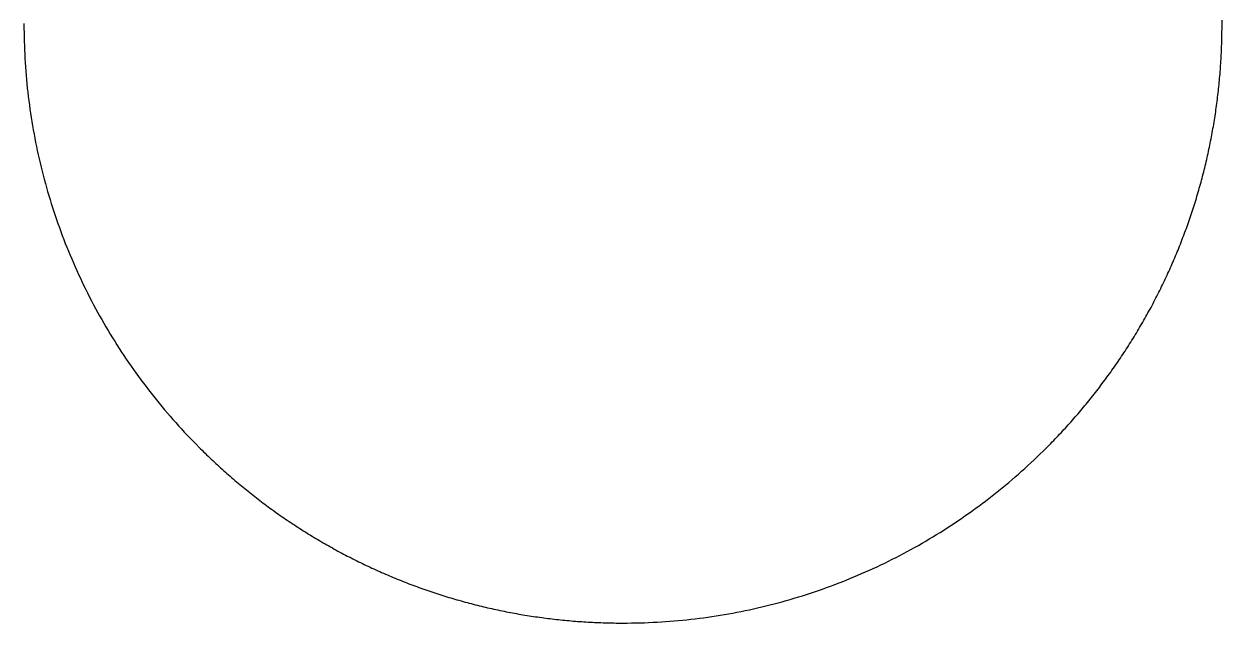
# Model space of a CAD drawing. Header units: millimetres. Extents: x -11 to 340, y -118 to 18.
# Drawn here: x 150.969 to 154.169, y -13.512 to -11.912 of the extents above; entities that cross this region are included whole.
import ezdxf

# ---------------------------------------------------------------- set-up
doc = ezdxf.new("R2010")
doc.units = ezdxf.units.MM
doc.header["$MEASUREMENT"] = 0
doc.layers.add('BLACK', color=7, linetype='CONTINUOUS')

msp = doc.modelspace()

# ---------------------------------------------------------------- linework, layer by layer
at = {"layer": 'BLACK', "linetype": 'Continuous'}
for p, q in [((154.169313, -11.9125), (154.169273, -11.901072)), ((150.969314, -11.910685), (150.969313, -11.9125)), ((150.969313, -11.9125), (150.969353, -11.923928)), ((150.969353, -11.923928), (150.969473, -11.935346)), ((150.969473, -11.935346), (150.969672, -11.946754)), ((154.169127, -11.937177), (154.169203, -11.931466)), ((154.169203, -11.931466), (154.169259, -11.925751)), ((154.169259, -11.925751), (154.169296, -11.920035)), ((154.169296, -11.920035), (154.169312, -11.914315)), ((154.169312, -11.914315), (154.169313, -11.9125)), ((150.969672, -11.946754), (150.969952, -11.958153)), ((150.969952, -11.958153), (150.970311, -11.969542)), ((154.168249, -11.971397), (154.168445, -11.965701)), ((154.168445, -11.965701), (154.168621, -11.96)), ((154.168621, -11.96), (154.168778, -11.954299)), ((154.168778, -11.954299), (154.168914, -11.948593)), ((154.168914, -11.948593), (154.16903, -11.942888)), ((154.16903, -11.942888), (154.169127, -11.937177)), ((150.970311, -11.969542), (150.970749, -11.980919)), ((150.970749, -11.980919), (150.971268, -11.992287)), ((150.971268, -11.992287), (150.971865, -12.003643)), ((154.166654, -12.005522), (154.16697, -11.999842)), ((154.16697, -11.999842), (154.167265, -11.994158)), ((154.167265, -11.994158), (154.167541, -11.988473)), ((154.167541, -11.988473), (154.167797, -11.982783)), ((154.167797, -11.982783), (154.168033, -11.977092)), ((154.168033, -11.977092), (154.168249, -11.971397)), ((150.971865, -12.003643), (150.972543, -12.014988)), ((150.972543, -12.014988), (150.973299, -12.026321)), ((150.973299, -12.026321), (150.974135, -12.037642)), ((154.164778, -12.033882), (154.165193, -12.028215)), ((154.165193, -12.028215), (154.165588, -12.022547)), ((154.165588, -12.022547), (154.165963, -12.016874)), ((154.165963, -12.016874), (154.166318, -12.011201)), ((154.166318, -12.011201), (154.166654, -12.005522)), ((150.974135, -12.037642), (150.97505, -12.048951)), ((150.97505, -12.048951), (150.976044, -12.060247)), ((150.976044, -12.060247), (150.977117, -12.071531)), ((154.161871, -12.067813), (154.162405, -12.062165)), ((154.162405, -12.062165), (154.162919, -12.056516)), ((154.162919, -12.056516), (154.163414, -12.050861)), ((154.163414, -12.050861), (154.163888, -12.045205)), ((154.163888, -12.045205), (154.164343, -12.039544)), ((154.164343, -12.039544), (154.164778, -12.033882)), ((150.977117, -12.071531), (150.978269, -12.082801)), ((150.978269, -12.082801), (150.979501, -12.094058)), ((150.979501, -12.094058), (150.980811, -12.105302)), ((154.158252, -12.101627), (154.158905, -12.095999)), ((154.158905, -12.095999), (154.159538, -12.090369)), ((154.159538, -12.090369), (154.160151, -12.084734)), ((154.160151, -12.084734), (154.160744, -12.079098)), ((154.160744, -12.079098), (154.161318, -12.073456)), ((154.161318, -12.073456), (154.161871, -12.067813)), ((150.980811, -12.105302), (150.9822, -12.116531)), ((150.9822, -12.116531), (150.983667, -12.127745)), ((150.983667, -12.127745), (150.985213, -12.138945)), ((154.154694, -12.129707), (154.155445, -12.1241)), ((154.155445, -12.1241), (154.156176, -12.118486)), ((154.156176, -12.118486), (154.156888, -12.11287)), ((154.156888, -12.11287), (154.15758, -12.107249)), ((154.15758, -12.107249), (154.158252, -12.101627)), ((150.985213, -12.138945), (150.986838, -12.15013)), ((150.986838, -12.15013), (150.988542, -12.161299)), ((154.149773, -12.163283), (154.150642, -12.157698)), ((154.150642, -12.157698), (154.151492, -12.152106)), ((154.151492, -12.152106), (154.152322, -12.146514)), ((154.152322, -12.146514), (154.153132, -12.140915)), ((154.153132, -12.140915), (154.153923, -12.135314)), ((154.153923, -12.135314), (154.154694, -12.129707)), ((150.988542, -12.161299), (150.990324, -12.172453)), ((150.990324, -12.172453), (150.992184, -12.18359)), ((150.992184, -12.18359), (150.994122, -12.194711)), ((154.144146, -12.196715), (154.145133, -12.191154)), ((154.145133, -12.191154), (154.1461, -12.185587)), ((154.1461, -12.185587), (154.147048, -12.180018)), ((154.147048, -12.180018), (154.147976, -12.174443)), ((154.147976, -12.174443), (154.148884, -12.168866)), ((154.148884, -12.168866), (154.149773, -12.163283)), ((150.994122, -12.194711), (150.996139, -12.205816)), ((150.996139, -12.205816), (150.998234, -12.216903)), ((150.998234, -12.216903), (151.000407, -12.227972)), ((154.138918, -12.22446), (154.140003, -12.218919)), ((154.140003, -12.218919), (154.141067, -12.213376)), ((154.141067, -12.213376), (154.142113, -12.207826)), ((154.142113, -12.207826), (154.143139, -12.202274)), ((154.143139, -12.202274), (154.144146, -12.196715)), ((151.000407, -12.227972), (151.002657, -12.239024)), ((151.002657, -12.239024), (151.004986, -12.250057)), ((151.004986, -12.250057), (151.007392, -12.261071)), ((154.132, -12.257606), (154.133202, -12.252092)), ((154.133202, -12.252092), (154.134384, -12.246576)), ((154.134384, -12.246576), (154.135547, -12.241053)), ((154.135547, -12.241053), (154.13669, -12.235527)), ((154.13669, -12.235527), (154.137814, -12.229995)), ((154.137814, -12.229995), (154.138918, -12.22446)), ((151.007392, -12.261071), (151.009876, -12.272067)), ((151.009876, -12.272067), (151.012438, -12.283043)), ((151.012438, -12.283043), (151.015077, -12.293999)), ((154.124382, -12.29058), (154.1257, -12.285096)), ((154.1257, -12.285096), (154.126999, -12.279608)), ((154.126999, -12.279608), (154.128279, -12.274114)), ((154.128279, -12.274114), (154.129538, -12.268617)), ((154.129538, -12.268617), (154.130779, -12.263112)), ((154.130779, -12.263112), (154.132, -12.257606)), ((151.015077, -12.293999), (151.017793, -12.304936)), ((151.017793, -12.304936), (151.020586, -12.315851)), ((151.020586, -12.315851), (151.023457, -12.326746)), ((154.116066, -12.323374), (154.117501, -12.31792)), ((154.117501, -12.31792), (154.118916, -12.312463)), ((154.118916, -12.312463), (154.120311, -12.306999)), ((154.120311, -12.306999), (154.121687, -12.301532)), ((154.121687, -12.301532), (154.123045, -12.296057)), ((154.123045, -12.296057), (154.124382, -12.29058)), ((151.023457, -12.326746), (151.026405, -12.337619)), ((151.026405, -12.337619), (151.02943, -12.348471)), ((151.02943, -12.348471), (151.032531, -12.3593)), ((154.107056, -12.355975), (154.108606, -12.350554)), ((154.108606, -12.350554), (154.110137, -12.34513)), ((154.110137, -12.34513), (154.111648, -12.339698)), ((154.111648, -12.339698), (154.11314, -12.334263)), ((154.11314, -12.334263), (154.114613, -12.32882)), ((154.114613, -12.32882), (154.116066, -12.323374)), ((151.032531, -12.3593), (151.035709, -12.370107)), ((151.035709, -12.370107), (151.038964, -12.38089)), ((151.038964, -12.38089), (151.042295, -12.391651)), ((154.097355, -12.388373), (154.09902, -12.382987)), ((154.09902, -12.382987), (154.100665, -12.377597)), ((154.100665, -12.377597), (154.102292, -12.372199)), ((154.102292, -12.372199), (154.103899, -12.366798)), ((154.103899, -12.366798), (154.105488, -12.361388)), ((154.105488, -12.361388), (154.107056, -12.355975)), ((151.042295, -12.391651), (151.045702, -12.402387)), ((151.045702, -12.402387), (151.049186, -12.413099)), ((151.049186, -12.413099), (151.052745, -12.423787)), ((154.086965, -12.420558), (154.088745, -12.415208)), ((154.088745, -12.415208), (154.090505, -12.409854)), ((154.090505, -12.409854), (154.092246, -12.404492)), ((154.092246, -12.404492), (154.093968, -12.399126)), ((154.093968, -12.399126), (154.095671, -12.393752)), ((154.095671, -12.393752), (154.097355, -12.388373)), ((151.052745, -12.423787), (151.056381, -12.434449)), ((151.056381, -12.434449), (151.060092, -12.445086)), ((151.060092, -12.445086), (151.063879, -12.455697)), ((154.075891, -12.452516), (154.077785, -12.447204)), ((154.077785, -12.447204), (154.079658, -12.441889)), ((154.079658, -12.441889), (154.081514, -12.436565)), ((154.081514, -12.436565), (154.08335, -12.431236)), ((154.08335, -12.431236), (154.085167, -12.425899)), ((154.085167, -12.425899), (154.086965, -12.420558)), ((151.063879, -12.455697), (151.067741, -12.466281)), ((151.067741, -12.466281), (151.071679, -12.476839)), ((151.071679, -12.476839), (151.075691, -12.487369)), ((154.064137, -12.484236), (154.066144, -12.478965)), ((154.066144, -12.478965), (154.068131, -12.47369)), ((154.068131, -12.47369), (154.0701, -12.468405)), ((154.0701, -12.468405), (154.072049, -12.463116)), ((154.072049, -12.463116), (154.07398, -12.457818)), ((154.07398, -12.457818), (154.075891, -12.452516)), ((151.075691, -12.487369), (151.079779, -12.497871)), ((151.079779, -12.497871), (151.083941, -12.508345)), ((151.083941, -12.508345), (151.088178, -12.51879)), ((154.051708, -12.515706), (154.053827, -12.510478)), ((154.053827, -12.510478), (154.055926, -12.505245)), ((154.055926, -12.505245), (154.058007, -12.500002)), ((154.058007, -12.500002), (154.060069, -12.494754)), ((154.060069, -12.494754), (154.062113, -12.489498)), ((154.062113, -12.489498), (154.064137, -12.484236)), ((151.088178, -12.51879), (151.09249, -12.529207)), ((151.09249, -12.529207), (151.096876, -12.539593)), ((151.096876, -12.539593), (151.101335, -12.54995)), ((154.038607, -12.546914), (154.040837, -12.541731)), ((154.040837, -12.541731), (154.043048, -12.536541)), ((154.043048, -12.536541), (154.045241, -12.531343)), ((154.045241, -12.531343), (154.047415, -12.526139)), ((154.047415, -12.526139), (154.049571, -12.520925)), ((154.049571, -12.520925), (154.051708, -12.515706)), ((151.101335, -12.54995), (151.105869, -12.560276)), ((151.105869, -12.560276), (151.110476, -12.570571)), ((151.110476, -12.570571), (151.115157, -12.580834)), ((154.02484, -12.577847), (154.027181, -12.57271)), ((154.027181, -12.57271), (154.029503, -12.567567)), ((154.029503, -12.567567), (154.031807, -12.562415)), ((154.031807, -12.562415), (154.034092, -12.557256)), ((154.034092, -12.557256), (154.036359, -12.552088)), ((154.036359, -12.552088), (154.038607, -12.546914)), ((151.115157, -12.580834), (151.119911, -12.591065)), ((151.119911, -12.591065), (151.124739, -12.601264)), ((151.124739, -12.601264), (151.129639, -12.61143)), ((154.010413, -12.608492), (154.012863, -12.603404)), ((154.012863, -12.603404), (154.015295, -12.59831)), ((154.015295, -12.59831), (154.017709, -12.593206)), ((154.017709, -12.593206), (154.020104, -12.588095)), ((154.020104, -12.588095), (154.022482, -12.582974)), ((154.022482, -12.582974), (154.02484, -12.577847)), ((151.129639, -12.61143), (151.134612, -12.621563)), ((151.134612, -12.621563), (151.139657, -12.631662)), ((151.139657, -12.631662), (151.144774, -12.641726)), ((153.992754, -12.643863), (153.99533, -12.638836)), ((153.99533, -12.638836), (153.99789, -12.6338)), ((153.99789, -12.6338), (154.00043, -12.628756)), ((154.00043, -12.628756), (154.002953, -12.623702)), ((154.002953, -12.623702), (154.005458, -12.618641)), ((154.005458, -12.618641), (154.007945, -12.61357)), ((154.007945, -12.61357), (154.010413, -12.608492)), ((151.144774, -12.641726), (151.149963, -12.651755)), ((151.149963, -12.651755), (151.155225, -12.661749)), ((151.155225, -12.661749), (151.160557, -12.671707)), ((151.160557, -12.671707), (151.165961, -12.681629)), ((153.976916, -12.673839), (153.9796, -12.668866)), ((153.9796, -12.668866), (153.982267, -12.663883)), ((153.982267, -12.663883), (153.984915, -12.658892)), ((153.984915, -12.658892), (153.987546, -12.653891)), ((153.987546, -12.653891), (153.990159, -12.648882)), ((153.990159, -12.648882), (153.992754, -12.643863)), ((151.165961, -12.681629), (151.171436, -12.691514)), ((151.171436, -12.691514), (151.176981, -12.701362)), ((151.176981, -12.701362), (151.182597, -12.711172)), ((153.957628, -12.708395), (153.960437, -12.703486)), ((153.960437, -12.703486), (153.963227, -12.698569)), ((153.963227, -12.698569), (153.966001, -12.693641)), ((153.966001, -12.693641), (153.968756, -12.688706)), ((153.968756, -12.688706), (153.971494, -12.683759)), ((153.971494, -12.683759), (153.974213, -12.678804)), ((153.974213, -12.678804), (153.976916, -12.673839)), ((151.182597, -12.711172), (151.188283, -12.720943)), ((151.188283, -12.720943), (151.194039, -12.730676)), ((151.194039, -12.730676), (151.199865, -12.740369)), ((153.940411, -12.737641), (153.943324, -12.73279)), ((153.943324, -12.73279), (153.94622, -12.727931)), ((153.94622, -12.727931), (153.949098, -12.723061)), ((153.949098, -12.723061), (153.951959, -12.718183)), ((153.951959, -12.718183), (153.954803, -12.713293)), ((153.954803, -12.713293), (153.957628, -12.708395)), ((151.199865, -12.740369), (151.20576, -12.750022)), ((151.20576, -12.750022), (151.211724, -12.759635)), ((151.211724, -12.759635), (151.217757, -12.769208)), ((153.919535, -12.771305), (153.922568, -12.766527)), ((153.922568, -12.766527), (153.925585, -12.761738)), ((153.925585, -12.761738), (153.928585, -12.756939)), ((153.928585, -12.756939), (153.931567, -12.752129)), ((153.931567, -12.752129), (153.934532, -12.74731)), ((153.934532, -12.74731), (153.93748, -12.74248)), ((153.93748, -12.74248), (153.940411, -12.737641)), ((151.217757, -12.769208), (151.223858, -12.778738)), ((151.223858, -12.778738), (151.230027, -12.788227)), ((151.230027, -12.788227), (151.236265, -12.797674)), ((151.236265, -12.797674), (151.24257, -12.807078)), ((153.897821, -12.804461), (153.900974, -12.799756)), ((153.900974, -12.799756), (153.904109, -12.795042)), ((153.904109, -12.795042), (153.907228, -12.790315)), ((153.907228, -12.790315), (153.91033, -12.785579)), ((153.91033, -12.785579), (153.913416, -12.780831)), ((153.913416, -12.780831), (153.916483, -12.776074)), ((153.916483, -12.776074), (153.919535, -12.771305)), ((151.24257, -12.807078), (151.248942, -12.816438)), ((151.248942, -12.816438), (151.255381, -12.825755)), ((151.255381, -12.825755), (151.261886, -12.835027)), ((153.878552, -12.832458), (153.881806, -12.827819)), ((153.881806, -12.827819), (153.885042, -12.82317)), ((153.885042, -12.82317), (153.888262, -12.818509)), ((153.888262, -12.818509), (153.891465, -12.813838)), ((153.891465, -12.813838), (153.894651, -12.809154)), ((153.894651, -12.809154), (153.897821, -12.804461)), ((151.261886, -12.835027), (151.268458, -12.844254)), ((151.268458, -12.844254), (151.275095, -12.853436)), ((151.275095, -12.853436), (151.281798, -12.862572)), ((151.281798, -12.862572), (151.288567, -12.871662)), ((153.85532, -12.864609), (153.858688, -12.860051)), ((153.858688, -12.860051), (153.86204, -12.85548)), ((153.86204, -12.85548), (153.865375, -12.850899)), ((153.865375, -12.850899), (153.868694, -12.846305)), ((153.868694, -12.846305), (153.871997, -12.841701)), ((153.871997, -12.841701), (153.875283, -12.837085)), ((153.875283, -12.837085), (153.878552, -12.832458)), ((151.288567, -12.871662), (151.2954, -12.880705)), ((151.2954, -12.880705), (151.302297, -12.8897)), ((151.302297, -12.8897), (151.309259, -12.898648)), ((153.83129, -12.896189), (153.834772, -12.891713)), ((153.834772, -12.891713), (153.838236, -12.887226)), ((153.838236, -12.887226), (153.841686, -12.882726)), ((153.841686, -12.882726), (153.845118, -12.878215)), ((153.845118, -12.878215), (153.848535, -12.873691)), ((153.848535, -12.873691), (153.851935, -12.869156)), ((153.851935, -12.869156), (153.85532, -12.864609)), ((151.309259, -12.898648), (151.316284, -12.907547)), ((151.316284, -12.907547), (151.323373, -12.916397)), ((151.323373, -12.916397), (151.330525, -12.925198)), ((151.330525, -12.925198), (151.337739, -12.933949)), ((153.802873, -12.931553), (153.806481, -12.927176)), ((153.806481, -12.927176), (153.810072, -12.922786)), ((153.810072, -12.922786), (153.813648, -12.918384)), ((153.813648, -12.918384), (153.817208, -12.91397)), ((153.817208, -12.91397), (153.820752, -12.909543)), ((153.820752, -12.909543), (153.824281, -12.905104)), ((153.824281, -12.905104), (153.827794, -12.900652)), ((153.827794, -12.900652), (153.83129, -12.896189)), ((151.337739, -12.933949), (151.345015, -12.94265)), ((151.345015, -12.94265), (151.352353, -12.9513)), ((151.352353, -12.9513), (151.359753, -12.959899)), ((151.359753, -12.959899), (151.367213, -12.968446)), ((153.777191, -12.961837), (153.780906, -12.957549)), ((153.780906, -12.957549), (153.784606, -12.953248)), ((153.784606, -12.953248), (153.78829, -12.948935)), ((153.78829, -12.948935), (153.791959, -12.944608)), ((153.791959, -12.944608), (153.795613, -12.940269)), ((153.795613, -12.940269), (153.799251, -12.935917)), ((153.799251, -12.935917), (153.802873, -12.931553)), ((151.367213, -12.968446), (151.374734, -12.97694)), ((151.374734, -12.97694), (151.382315, -12.985382)), ((151.382315, -12.985382), (151.389956, -12.993771)), ((153.74693, -12.995665), (153.750765, -12.991484)), ((153.750765, -12.991484), (153.754585, -12.987288)), ((153.754585, -12.987288), (153.75839, -12.983079)), ((153.75839, -12.983079), (153.76218, -12.978857)), ((153.76218, -12.978857), (153.765956, -12.974622)), ((153.765956, -12.974622), (153.769716, -12.970373)), ((153.769716, -12.970373), (153.773461, -12.966112)), ((153.773461, -12.966112), (153.777191, -12.961837)), ((151.389956, -12.993771), (151.397656, -13.002106)), ((151.397656, -13.002106), (151.405416, -13.010387)), ((151.405416, -13.010387), (151.413233, -13.018613)), ((151.413233, -13.018613), (151.421109, -13.026785)), ((153.719674, -13.024559), (153.723611, -13.020472)), ((153.723611, -13.020472), (153.727534, -13.016372)), ((153.727534, -13.016372), (153.731442, -13.012258)), ((153.731442, -13.012258), (153.735336, -13.00813)), ((153.735336, -13.00813), (153.739215, -13.003989)), ((153.739215, -13.003989), (153.74308, -12.999834)), ((153.74308, -12.999834), (153.74693, -12.995665)), ((151.421109, -13.026785), (151.429042, -13.0349)), ((151.429042, -13.0349), (151.437032, -13.04296)), ((151.437032, -13.04296), (151.441048, -13.046968)), ((151.441048, -13.046968), (151.445079, -13.050963)), ((151.445079, -13.050963), (151.449123, -13.054943)), ((151.449123, -13.054943), (151.453182, -13.058909)), ((153.683598, -13.060705), (153.691713, -13.052772)), ((153.691713, -13.052772), (153.699773, -13.044781)), ((153.699773, -13.044781), (153.703782, -13.040765)), ((153.703782, -13.040765), (153.707776, -13.036734)), ((153.707776, -13.036734), (153.711756, -13.03269)), ((153.711756, -13.03269), (153.715722, -13.028631)), ((153.715722, -13.028631), (153.719674, -13.024559)), ((151.453182, -13.058909), (151.457254, -13.062861)), ((151.457254, -13.062861), (151.461341, -13.066798)), ((151.461341, -13.066798), (151.465441, -13.070721)), ((151.465441, -13.070721), (151.469555, -13.074629)), ((151.469555, -13.074629), (151.473683, -13.078523)), ((151.473683, -13.078523), (151.477824, -13.082402)), ((151.477824, -13.082402), (151.481979, -13.086267)), ((151.481979, -13.086267), (151.486148, -13.090116)), ((153.650584, -13.091857), (153.658919, -13.084157)), ((153.658919, -13.084157), (153.6672, -13.076398)), ((153.6672, -13.076398), (153.675427, -13.06858)), ((153.675427, -13.06858), (153.683598, -13.060705)), ((151.486148, -13.090116), (151.49033, -13.093951)), ((151.49033, -13.093951), (151.494525, -13.097772)), ((151.494525, -13.097772), (151.498734, -13.101577)), ((151.498734, -13.101577), (151.502956, -13.105367)), ((151.502956, -13.105367), (151.507191, -13.109142)), ((151.507191, -13.109142), (151.51144, -13.112903)), ((151.51144, -13.112903), (151.515701, -13.116648)), ((151.515701, -13.116648), (151.519976, -13.120378)), ((153.616712, -13.12206), (153.625259, -13.1146)), ((153.625259, -13.1146), (153.633754, -13.107079)), ((153.633754, -13.107079), (153.642196, -13.099498)), ((153.642196, -13.099498), (153.650584, -13.091857)), ((151.519976, -13.120378), (151.524264, -13.124093)), ((151.524264, -13.124093), (151.528565, -13.127793)), ((151.528565, -13.127793), (151.532878, -13.131477)), ((151.532878, -13.131477), (151.537205, -13.135146)), ((151.537205, -13.135146), (151.541544, -13.138799)), ((151.541544, -13.138799), (151.545896, -13.142438)), ((151.545896, -13.142438), (151.55026, -13.14606)), ((151.55026, -13.14606), (151.554638, -13.149667)), ((151.554638, -13.149667), (151.559027, -13.153259)), ((153.57321, -13.15844), (153.582011, -13.151289)), ((153.582011, -13.151289), (153.590763, -13.144074)), ((153.590763, -13.144074), (153.599463, -13.136798)), ((153.599463, -13.136798), (153.608113, -13.12946)), ((153.608113, -13.12946), (153.616712, -13.12206)), ((151.559027, -13.153259), (151.563429, -13.156835)), ((151.563429, -13.156835), (151.567844, -13.160395)), ((151.567844, -13.160395), (151.572271, -13.163939)), ((151.572271, -13.163939), (151.57671, -13.167468)), ((151.57671, -13.167468), (151.581161, -13.170981)), ((151.581161, -13.170981), (151.585624, -13.174477)), ((151.585624, -13.174477), (151.5901, -13.177959)), ((151.5901, -13.177959), (151.594588, -13.181423)), ((151.594588, -13.181423), (151.599088, -13.184872)), ((153.537518, -13.186413), (153.546513, -13.179516)), ((153.546513, -13.179516), (153.555461, -13.172554)), ((153.555461, -13.172554), (153.56436, -13.165529)), ((153.56436, -13.165529), (153.57321, -13.15844)), ((151.599088, -13.184872), (151.603599, -13.188305)), ((151.603599, -13.188305), (151.608122, -13.191722)), ((151.608122, -13.191722), (151.612657, -13.195122)), ((151.612657, -13.195122), (151.617204, -13.198507)), ((151.617204, -13.198507), (151.621763, -13.201875)), ((151.621763, -13.201875), (151.626333, -13.205227)), ((151.626333, -13.205227), (151.630914, -13.208562)), ((151.630914, -13.208562), (151.635508, -13.211881)), ((151.635508, -13.211881), (151.640112, -13.215184)), ((151.640112, -13.215184), (151.644729, -13.21847)), ((153.49184, -13.219927), (153.501067, -13.213355)), ((153.501067, -13.213355), (153.510249, -13.206718)), ((153.510249, -13.206718), (153.519385, -13.200015)), ((153.519385, -13.200015), (153.528475, -13.193246)), ((153.528475, -13.193246), (153.537518, -13.186413)), ((151.644729, -13.21847), (151.649355, -13.221739)), ((151.649355, -13.221739), (151.653994, -13.224993)), ((151.653994, -13.224993), (151.658643, -13.228229)), ((151.658643, -13.228229), (151.663304, -13.231449)), ((151.663304, -13.231449), (151.667976, -13.234652)), ((151.667976, -13.234652), (151.672659, -13.237838)), ((151.672659, -13.237838), (151.677352, -13.241007)), ((151.677352, -13.241007), (151.682057, -13.244161)), ((151.682057, -13.244161), (151.686772, -13.247296)), ((151.686772, -13.247296), (151.691498, -13.250415)), ((153.445041, -13.251786), (153.454487, -13.245548)), ((153.454487, -13.245548), (153.463891, -13.239243)), ((153.463891, -13.239243), (153.473251, -13.232871)), ((153.473251, -13.232871), (153.482568, -13.226432)), ((153.482568, -13.226432), (153.49184, -13.219927)), ((151.691498, -13.250415), (151.696234, -13.253517)), ((151.696234, -13.253517), (151.700982, -13.256603)), ((151.700982, -13.256603), (151.705739, -13.25967)), ((151.705739, -13.25967), (151.710508, -13.262722)), ((151.710508, -13.262722), (151.715286, -13.265755)), ((151.715286, -13.265755), (151.720076, -13.268772)), ((151.720076, -13.268772), (151.724874, -13.271772)), ((151.724874, -13.271772), (151.729684, -13.274754)), ((151.729684, -13.274754), (151.734503, -13.277719)), ((151.734503, -13.277719), (151.739334, -13.280667)), ((153.397182, -13.281948), (153.406836, -13.276053)), ((153.406836, -13.276053), (153.416449, -13.270089)), ((153.416449, -13.270089), (153.426021, -13.264056)), ((153.426021, -13.264056), (153.435552, -13.257955)), ((153.435552, -13.257955), (153.445041, -13.251786)), ((151.739334, -13.280667), (151.744173, -13.283598)), ((151.744173, -13.283598), (151.749023, -13.286511)), ((151.749023, -13.286511), (151.753882, -13.289406)), ((151.753882, -13.289406), (151.758752, -13.292285)), ((151.758752, -13.292285), (151.763631, -13.295146)), ((151.763631, -13.295146), (151.76852, -13.29799)), ((151.76852, -13.29799), (151.773418, -13.300815)), ((151.773418, -13.300815), (151.778327, -13.303624)), ((151.778327, -13.303624), (151.783244, -13.306414)), ((151.783244, -13.306414), (151.788172, -13.309187)), ((151.788172, -13.309187), (151.793108, -13.311942)), ((151.793108, -13.311942), (151.798054, -13.314681)), ((153.338443, -13.315852), (153.348328, -13.310377)), ((153.348328, -13.310377), (153.358175, -13.304832)), ((153.358175, -13.304832), (153.367985, -13.299216)), ((153.367985, -13.299216), (153.377756, -13.29353)), ((153.377756, -13.29353), (153.387489, -13.287774)), ((153.387489, -13.287774), (153.397182, -13.281948)), ((151.798054, -13.314681), (151.803009, -13.3174)), ((151.803009, -13.3174), (151.807974, -13.320103)), ((151.807974, -13.320103), (151.812947, -13.322787)), ((151.812947, -13.322787), (151.81793, -13.325454)), ((151.81793, -13.325454), (151.822921, -13.328102)), ((151.822921, -13.328102), (151.827923, -13.330733)), ((151.827923, -13.330733), (151.832931, -13.333346)), ((151.832931, -13.333346), (151.837951, -13.335941)), ((151.837951, -13.335941), (151.842977, -13.338517)), ((151.842977, -13.338517), (151.848014, -13.341077)), ((151.848014, -13.341077), (151.853058, -13.343617)), ((151.853058, -13.343617), (151.858112, -13.34614)), ((153.278376, -13.347201), (153.288475, -13.342156)), ((153.288475, -13.342156), (153.298539, -13.337039)), ((153.298539, -13.337039), (153.308569, -13.33185)), ((153.308569, -13.33185), (153.318563, -13.326589)), ((153.318563, -13.326589), (153.328521, -13.321256)), ((153.328521, -13.321256), (153.338443, -13.315852)), ((151.858112, -13.34614), (151.863172, -13.348645)), ((151.863172, -13.348645), (151.868243, -13.351132)), ((151.868243, -13.351132), (151.873321, -13.3536)), ((151.873321, -13.3536), (151.878409, -13.35605)), ((151.878409, -13.35605), (151.883503, -13.358482)), ((151.883503, -13.358482), (151.888608, -13.360896)), ((151.888608, -13.360896), (151.893719, -13.363291)), ((151.893719, -13.363291), (151.898839, -13.365669)), ((151.898839, -13.365669), (151.903966, -13.368027)), ((151.903966, -13.368027), (151.909103, -13.370368)), ((151.909103, -13.370368), (151.914246, -13.37269)), ((151.914246, -13.37269), (151.919398, -13.374994)), ((151.919398, -13.374994), (151.924557, -13.377279)), ((153.206763, -13.380478), (153.217089, -13.375944)), ((153.217089, -13.375944), (153.227384, -13.371337)), ((153.227384, -13.371337), (153.237647, -13.366656)), ((153.237647, -13.366656), (153.247879, -13.361902)), ((153.247879, -13.361902), (153.258078, -13.357074)), ((153.258078, -13.357074), (153.268244, -13.352174)), ((153.268244, -13.352174), (153.278376, -13.347201)), ((151.924557, -13.377279), (151.929725, -13.379546)), ((151.929725, -13.379546), (151.934899, -13.381794)), ((151.934899, -13.381794), (151.940083, -13.384024)), ((151.940083, -13.384024), (151.945272, -13.386235)), ((151.945272, -13.386235), (151.95047, -13.388428)), ((151.95047, -13.388428), (151.955675, -13.390602)), ((151.955675, -13.390602), (151.960888, -13.392758)), ((151.960888, -13.392758), (151.966107, -13.394895)), ((151.966107, -13.394895), (151.971335, -13.397014)), ((151.971335, -13.397014), (151.976569, -13.399113)), ((151.976569, -13.399113), (151.981811, -13.401194)), ((151.981811, -13.401194), (151.987059, -13.403256)), ((151.987059, -13.403256), (151.992316, -13.4053)), ((151.992316, -13.4053), (151.997577, -13.407324)), ((151.997577, -13.407324), (152.002848, -13.409331)), ((153.133652, -13.410134), (153.144182, -13.406122)), ((153.144182, -13.406122), (153.154684, -13.402034)), ((153.154684, -13.402034), (153.165158, -13.397872)), ((153.165158, -13.397872), (153.175604, -13.393635)), ((153.175604, -13.393635), (153.18602, -13.389323)), ((153.18602, -13.389323), (153.196406, -13.384937)), ((153.196406, -13.384937), (153.206763, -13.380478)), ((152.002848, -13.409331), (152.008124, -13.411318)), ((152.008124, -13.411318), (152.013408, -13.413287)), ((152.013408, -13.413287), (152.018697, -13.415236)), ((152.018697, -13.415236), (152.023995, -13.417167)), ((152.023995, -13.417167), (152.029298, -13.419078)), ((152.029298, -13.419078), (152.034609, -13.420972)), ((152.034609, -13.420972), (152.039925, -13.422845)), ((152.039925, -13.422845), (152.045249, -13.424701)), ((152.045249, -13.424701), (152.050577, -13.426537)), ((152.050577, -13.426537), (152.055915, -13.428354)), ((152.055915, -13.428354), (152.061256, -13.430152)), ((152.061256, -13.430152), (152.066606, -13.431932)), ((152.066606, -13.431932), (152.071959, -13.433692)), ((152.071959, -13.433692), (152.077321, -13.435433)), ((152.077321, -13.435433), (152.082688, -13.437155)), ((152.082688, -13.437155), (152.088062, -13.438858)), ((152.088062, -13.438858), (152.09344, -13.440542)), ((153.037704, -13.442849), (153.048464, -13.439518)), ((153.048464, -13.439518), (153.0592, -13.436111)), ((153.0592, -13.436111), (153.069913, -13.432627)), ((153.069913, -13.432627), (153.0806, -13.429068)), ((153.0806, -13.429068), (153.091262, -13.425432)), ((153.091262, -13.425432), (153.101899, -13.421721)), ((153.101899, -13.421721), (153.11251, -13.417934)), ((153.11251, -13.417934), (153.123094, -13.414072)), ((153.123094, -13.414072), (153.133652, -13.410134)), ((152.09344, -13.440542), (152.098826, -13.442207)), ((152.098826, -13.442207), (152.104216, -13.443852)), ((152.104216, -13.443852), (152.109614, -13.445479)), ((152.109614, -13.445479), (152.115016, -13.447086)), ((152.115016, -13.447086), (152.120425, -13.448675)), ((152.120425, -13.448675), (152.125838, -13.450243)), ((152.125838, -13.450243), (152.131259, -13.451793)), ((152.131259, -13.451793), (152.136684, -13.453324)), ((152.136684, -13.453324), (152.142116, -13.454835)), ((152.142116, -13.454835), (152.147551, -13.456327)), ((152.147551, -13.456327), (152.152994, -13.4578)), ((152.152994, -13.4578), (152.15844, -13.459253)), ((152.15844, -13.459253), (152.163893, -13.460688)), ((152.163893, -13.460688), (152.16935, -13.462103)), ((152.16935, -13.462103), (152.174814, -13.463498)), ((152.174814, -13.463498), (152.180281, -13.464874)), ((152.180281, -13.464874), (152.185756, -13.466232)), ((152.185756, -13.466232), (152.191233, -13.467569)), ((152.191233, -13.467569), (152.196718, -13.468887)), ((152.196718, -13.468887), (152.202205, -13.470186)), ((152.202205, -13.470186), (152.2077, -13.471466)), ((152.2077, -13.471466), (152.213197, -13.472725)), ((152.917885, -13.474421), (152.92888, -13.471937)), ((152.92888, -13.471937), (152.939856, -13.469375)), ((152.939856, -13.469375), (152.950813, -13.466736)), ((152.950813, -13.466736), (152.961749, -13.46402)), ((152.961749, -13.46402), (152.972664, -13.461227)), ((152.972664, -13.461227), (152.983559, -13.458356)), ((152.983559, -13.458356), (152.994432, -13.455408)), ((152.994432, -13.455408), (153.005284, -13.452383)), ((153.005284, -13.452383), (153.016113, -13.449282)), ((153.016113, -13.449282), (153.02692, -13.446104)), ((153.02692, -13.446104), (153.037704, -13.442849)), ((152.213197, -13.472725), (152.218701, -13.473966)), ((152.218701, -13.473966), (152.224208, -13.475187)), ((152.224208, -13.475187), (152.229721, -13.476389)), ((152.229721, -13.476389), (152.235238, -13.477571)), ((152.235238, -13.477571), (152.240761, -13.478734)), ((152.240761, -13.478734), (152.246286, -13.479877)), ((152.246286, -13.479877), (152.251819, -13.481001)), ((152.251819, -13.481001), (152.257353, -13.482105)), ((152.257353, -13.482105), (152.262894, -13.48319)), ((152.262894, -13.48319), (152.268438, -13.484255)), ((152.268438, -13.484255), (152.273988, -13.4853)), ((152.273988, -13.4853), (152.27954, -13.486326)), ((152.27954, -13.486326), (152.285098, -13.487333)), ((152.285098, -13.487333), (152.290659, -13.48832)), ((152.290659, -13.48832), (152.296226, -13.489287)), ((152.296226, -13.489287), (152.301795, -13.490235)), ((152.301795, -13.490235), (152.30737, -13.491163)), ((152.30737, -13.491163), (152.312947, -13.492071)), ((152.312947, -13.492071), (152.318531, -13.49296)), ((152.318531, -13.49296), (152.324116, -13.493829)), ((152.324116, -13.493829), (152.329707, -13.494679)), ((152.329707, -13.494679), (152.3353, -13.495509)), ((152.3353, -13.495509), (152.340899, -13.496319)), ((152.340899, -13.496319), (152.346499, -13.49711)), ((152.346499, -13.49711), (152.352106, -13.497881)), ((152.352106, -13.497881), (152.357714, -13.498632)), ((152.357714, -13.498632), (152.363328, -13.499363)), ((152.363328, -13.499363), (152.368943, -13.500075)), ((152.368943, -13.500075), (152.374564, -13.500767)), ((152.374564, -13.500767), (152.380186, -13.501439)), ((152.380186, -13.501439), (152.385815, -13.502092)), ((152.385815, -13.502092), (152.391444, -13.502725)), ((152.391444, -13.502725), (152.397079, -13.503338)), ((152.397079, -13.503338), (152.402715, -13.503931)), ((152.402715, -13.503931), (152.408357, -13.504505)), ((152.728344, -13.504696), (152.739614, -13.503544)), ((152.739614, -13.503544), (152.750871, -13.502312)), ((152.750871, -13.502312), (152.762115, -13.501002)), ((152.762115, -13.501002), (152.773344, -13.499613)), ((152.773344, -13.499613), (152.784558, -13.498146)), ((152.784558, -13.498146), (152.795758, -13.4966)), ((152.795758, -13.4966), (152.806943, -13.494975)), ((152.806943, -13.494975), (152.818113, -13.493271)), ((152.818113, -13.493271), (152.829266, -13.491489)), ((152.829266, -13.491489), (152.840404, -13.489629)), ((152.840404, -13.489629), (152.851525, -13.487691)), ((152.851525, -13.487691), (152.862629, -13.485674)), ((152.862629, -13.485674), (152.873716, -13.483579)), ((152.873716, -13.483579), (152.884785, -13.481406)), ((152.884785, -13.481406), (152.895837, -13.479156)), ((152.895837, -13.479156), (152.90687, -13.476827)), ((152.90687, -13.476827), (152.917885, -13.474421)), ((152.408357, -13.504505), (152.414, -13.505058)), ((152.414, -13.505058), (152.419648, -13.505592)), ((152.419648, -13.505592), (152.425297, -13.506106)), ((152.425297, -13.506106), (152.430952, -13.506601)), ((152.430952, -13.506601), (152.436608, -13.507075)), ((152.436608, -13.507075), (152.442269, -13.50753)), ((152.442269, -13.50753), (152.447931, -13.507965)), ((152.447931, -13.507965), (152.453598, -13.50838)), ((152.453598, -13.50838), (152.459266, -13.508775)), ((152.459266, -13.508775), (152.464939, -13.50915)), ((152.464939, -13.50915), (152.470613, -13.509505)), ((152.470613, -13.509505), (152.476292, -13.509841)), ((152.476292, -13.509841), (152.481971, -13.510157)), ((152.481971, -13.510157), (152.487656, -13.510452)), ((152.487656, -13.510452), (152.49334, -13.510728)), ((152.49334, -13.510728), (152.499031, -13.510984)), ((152.499031, -13.510984), (152.504721, -13.51122)), ((152.504721, -13.51122), (152.510417, -13.511436)), ((152.510417, -13.511436), (152.516112, -13.511632)), ((152.516112, -13.511632), (152.521813, -13.511808)), ((152.521813, -13.511808), (152.527514, -13.511965)), ((152.527514, -13.511965), (152.53322, -13.512101)), ((152.53322, -13.512101), (152.538926, -13.512217)), ((152.538926, -13.512217), (152.544636, -13.512314)), ((152.544636, -13.512314), (152.550347, -13.51239)), ((152.550347, -13.51239), (152.556063, -13.512446)), ((152.556063, -13.512446), (152.561778, -13.512483)), ((152.561778, -13.512483), (152.567498, -13.512499)), ((152.567498, -13.512499), (152.569313, -13.5125)), ((152.569313, -13.5125), (152.580741, -13.51246)), ((152.580741, -13.51246), (152.592159, -13.51234)), ((152.592159, -13.51234), (152.603567, -13.512141)), ((152.603567, -13.512141), (152.614966, -13.511861)), ((152.614966, -13.511861), (152.626355, -13.511502)), ((152.626355, -13.511502), (152.637732, -13.511064)), ((152.637732, -13.511064), (152.6491, -13.510545)), ((152.6491, -13.510545), (152.660456, -13.509948)), ((152.660456, -13.509948), (152.671801, -13.50927)), ((152.671801, -13.50927), (152.683134, -13.508514)), ((152.683134, -13.508514), (152.694455, -13.507678)), ((152.694455, -13.507678), (152.705764, -13.506763)), ((152.705764, -13.506763), (152.71706, -13.505769)), ((152.71706, -13.505769), (152.728344, -13.504696))]:
    msp.add_line(p, q, dxfattribs=at)

doc.saveas('drawing.dxf')
